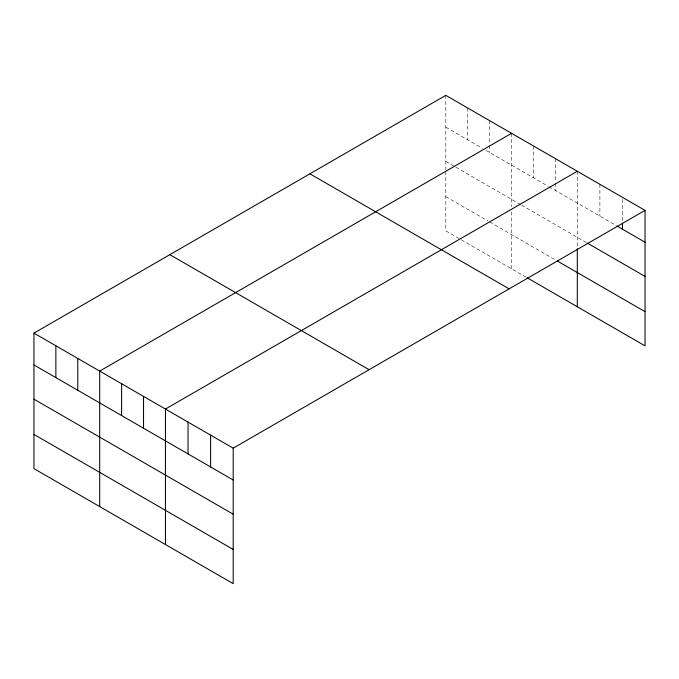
<?xml version="1.0" encoding="UTF-8"?>
<svg xmlns="http://www.w3.org/2000/svg" width="679" height="679" viewBox="0 0 679 679"><rect width="100%" height="100%" fill="white"/><g stroke="black" fill="none" stroke-linecap="round" stroke-linejoin="round"><path stroke-width="0.51" stroke-dasharray="3.4 2.55" d="M445.806 95.349L445.806 169.682M445.806 127.185L482.336 148.268M485.986 150.382L548.089 186.233M548.997 186.759L616.15 225.53M445.806 161.39L454.938 166.661M455.855 167.187L520.691 204.617M521.599 205.143L586.342 242.522M445.806 196.63L487.811 220.879M489.644 221.931L555.388 259.896M526.166 277.227L445.806 230.835L445.806 170.718M622.473 199.397L622.473 221.991M599.888 184.306L599.888 216.143M577.311 171.269L577.311 247.674M555.388 158.623L555.388 182.235M555.388 183.262L555.388 190.451M533.473 145.968L533.473 177.796M511.559 133.313L511.559 206.603M511.559 211.789L511.559 268.791M489.644 120.658L489.644 144.271M489.644 145.298L489.644 152.486M467.721 108.003L467.721 139.832"/><path stroke-width="1.02" d="M33.95 333.134L233.194 448.165L233.194 583.651L33.95 468.62L33.95 333.134L445.806 95.349L645.05 210.38L645.05 345.866L527.082 277.753M511.559 133.313L99.703 371.099L99.703 506.576M577.311 171.269L165.447 409.055L165.447 544.541M233.194 448.165L645.05 210.38M617.05 226.048L645.05 242.216M587.242 243.04L645.05 276.421M557.221 260.948L645.05 311.661M309.896 173.824L509.14 288.855M169.86 254.667L369.104 369.699M33.95 364.962L233.194 479.994M33.95 399.167L233.194 514.198M33.95 434.407L233.194 549.447M622.473 223.018L622.473 229.179M577.311 248.709L577.311 306.755M210.609 435.129L210.609 466.957M188.032 422.092L188.032 453.92M143.532 396.4L143.532 428.237M121.617 383.754L121.617 415.582M77.779 358.444L77.779 390.272M55.865 345.789L55.865 377.617"/></g></svg>
